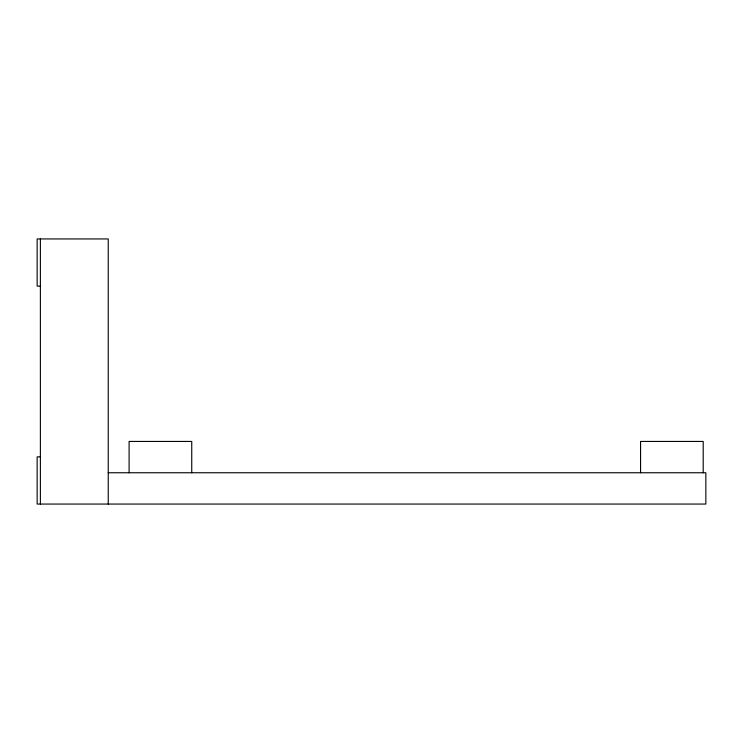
<?xml version="1.0" encoding="UTF-8"?>
<svg xmlns="http://www.w3.org/2000/svg" width="743" height="743" viewBox="0 0 743 743"><rect width="100%" height="100%" fill="white"/><g stroke="black" fill="none" stroke-linecap="round" stroke-linejoin="round"><path stroke-width="1.11" d="M40.503 286.129L37.15 286.129L37.15 238.94L108.237 238.94L108.237 504.06M40.503 456.871L37.15 456.871L37.15 504.06L705.85 504.06L705.85 472.752L108.237 472.752M703.203 472.752L703.203 441.435L640.568 441.435L640.568 472.752M191.74 472.752L191.74 441.435L129.106 441.435L129.106 472.752M40.382 238.94L40.382 504.06"/></g></svg>
